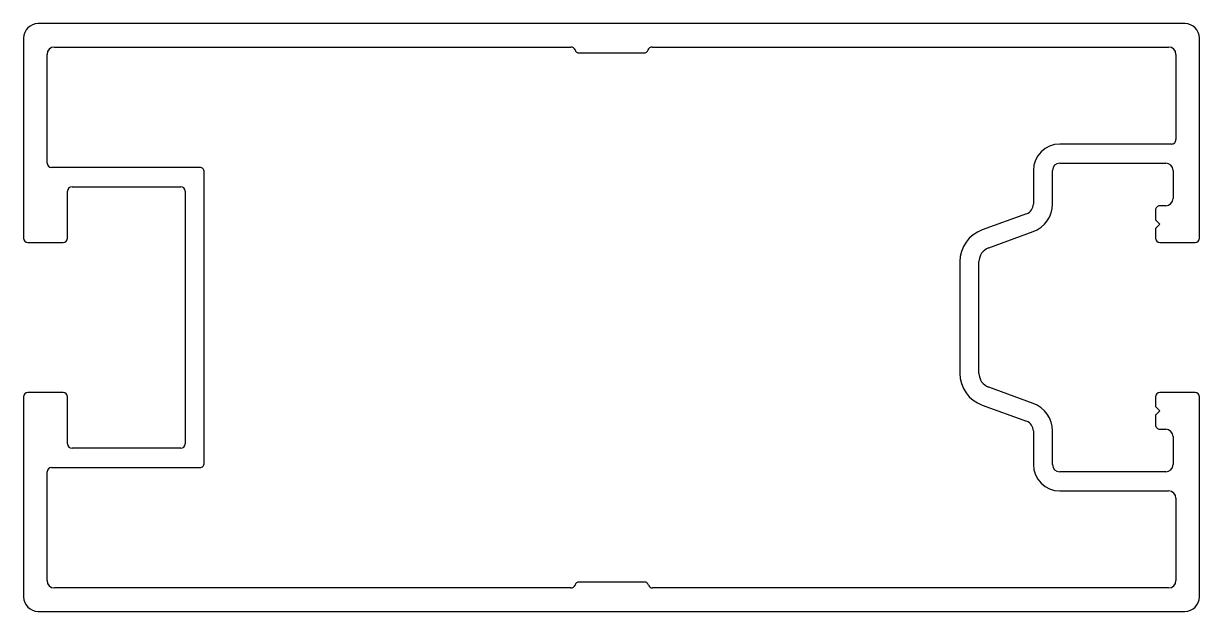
# Model space of a CAD drawing. Extents: x 2080.2 to 2160.2, y 1638.9 to 1678.9.
import ezdxf

# ---------------------------------------------------------------- set-up
doc = ezdxf.new("R2010")
doc.units = 0
doc.layers.get('0').update_dxf_attribs({"linetype": 'CONTINUOUS'})

msp = doc.modelspace()

# ---------------------------------------------------------------- linework, layer by layer
for p, q in [((2159.176, 1678.868), (2081.176, 1678.868)), ((2080.176, 1677.868), (2080.176, 1664.268)), ((2160.176, 1664.268), (2160.176, 1677.868)), ((2082.276, 1677.268), (2117.41, 1677.268)), ((2117.976, 1676.868), (2122.376, 1676.868)), ((2122.941, 1677.268), (2158.076, 1677.268)), ((2081.776, 1669.368), (2081.776, 1676.768)), ((2158.576, 1676.768), (2158.576, 1670.968)), ((2158.276, 1670.668), (2150.676, 1670.668)), ((2092.176, 1669.068), (2082.076, 1669.068)), ((2148.876, 1668.868), (2148.876, 1666.588)), ((2150.176, 1666.588), (2150.176, 1668.868)), ((2150.676, 1669.368), (2157.876, 1669.368)), ((2158.376, 1668.868), (2158.376, 1666.968)), ((2092.476, 1648.968), (2092.476, 1668.768)), ((2083.176, 1664.268), (2083.176, 1667.468)), ((2083.476, 1667.768), (2090.876, 1667.768)), ((2091.176, 1667.468), (2091.176, 1650.268)), ((2157.876, 1666.468), (2157.476, 1666.468)), ((2148.415, 1665.93), (2145.389, 1664.829)), ((2157.176, 1666.168), (2157.176, 1665.518)), ((2157.176, 1665.518), (2157.476, 1665.218)), ((2157.476, 1665.218), (2157.176, 1664.918)), ((2157.176, 1664.918), (2157.176, 1664.268)), ((2145.834, 1663.607), (2148.86, 1664.708)), ((2080.476, 1663.968), (2082.876, 1663.968)), ((2157.476, 1663.968), (2159.876, 1663.968)), ((2143.876, 1662.667), (2143.876, 1655.068)), ((2145.176, 1655.068), (2145.176, 1662.667)), ((2082.876, 1653.768), (2080.476, 1653.768)), ((2148.86, 1653.027), (2145.834, 1654.128)), ((2159.876, 1653.768), (2157.476, 1653.768)), ((2080.176, 1653.468), (2080.176, 1639.868)), ((2083.176, 1650.268), (2083.176, 1653.468)), ((2145.389, 1652.907), (2148.415, 1651.805)), ((2157.176, 1653.468), (2157.176, 1652.818)), ((2157.176, 1652.818), (2157.476, 1652.518)), ((2160.176, 1639.868), (2160.176, 1653.468)), ((2157.476, 1652.518), (2157.176, 1652.218)), ((2157.176, 1652.218), (2157.176, 1651.568)), ((2157.476, 1651.268), (2157.876, 1651.268)), ((2148.876, 1651.147), (2148.876, 1648.868)), ((2150.176, 1648.868), (2150.176, 1651.147)), ((2158.376, 1650.768), (2158.376, 1648.868)), ((2090.876, 1649.968), (2083.476, 1649.968)), ((2081.776, 1640.968), (2081.776, 1648.368)), ((2082.076, 1648.668), (2092.176, 1648.668)), ((2157.876, 1648.368), (2150.676, 1648.368)), ((2150.676, 1647.068), (2158.076, 1647.068)), ((2158.576, 1646.568), (2158.576, 1640.968)), ((2122.41, 1640.868), (2117.976, 1640.868)), ((2117.41, 1640.468), (2082.276, 1640.468)), ((2158.076, 1640.468), (2122.976, 1640.468)), ((2081.176, 1638.868), (2159.176, 1638.868))]:
    msp.add_line(p, q)
for centre, radius, start, end in [((2081.176, 1677.868), 1, 90, 180), ((2159.176, 1677.868), 1, 0, 90), ((2082.276, 1676.768), 0.5, 90, 180), ((2117.41, 1676.968), 0.3, 19.47369, 90.00082), ((2117.976, 1677.168), 0.3, 199.46999, 270.00029), ((2122.376, 1677.168), 0.3, 269.99971, 340.53001), ((2122.941, 1676.968), 0.3, 89.99918, 160.52631), ((2158.076, 1676.768), 0.5, 0, 90), ((2150.676, 1668.868), 1.8, 89.9999, 179.99961), ((2158.276, 1670.968), 0.3, 270.00233, 0.0035), ((2082.076, 1669.368), 0.3, 180.00233, 269.99913), ((2092.176, 1668.768), 0.3, 359.9965, 90.00058), ((2150.676, 1668.868), 0.5, 90, 180), ((2157.876, 1668.868), 0.5, 360, 90), ((2083.476, 1667.468), 0.3, 89.99942, 179.99767), ((2090.876, 1667.468), 0.3, 0.00233, 90.00058), ((2148.176, 1666.588), 0.7, 289.99994, 0.00175), ((2148.176, 1666.588), 2, 289.99988, 0.00022), ((2157.476, 1666.168), 0.3, 89.99942, 180.0035), ((2157.876, 1666.968), 0.5, 270, 0), ((2146.176, 1662.667), 2.3, 110.00006, 179.99983), ((2080.476, 1664.268), 0.3, 180.00233, 270.00058), ((2082.876, 1664.268), 0.3, 269.99942, 359.99767), ((2157.476, 1664.268), 0.3, 180.00233, 270.00058), ((2159.876, 1664.268), 0.3, 269.99942, 359.99767), ((2146.176, 1662.667), 1, 109.99941, 179.99832), ((2146.176, 1655.068), 2.3, 180.00017, 249.99994), ((2146.176, 1655.068), 1, 180.00168, 250.00059), ((2080.476, 1653.468), 0.3, 89.99942, 179.99767), ((2082.876, 1653.468), 0.3, 0.00233, 90.00058), ((2157.476, 1653.468), 0.3, 89.99942, 179.99767), ((2159.876, 1653.468), 0.3, 0.00233, 90.00058), ((2148.176, 1651.147), 2, 359.99978, 70.00012), ((2148.176, 1651.147), 0.7, 359.99825, 70.00006), ((2157.476, 1651.568), 0.3, 179.9965, 270.00058), ((2157.876, 1650.768), 0.5, 0, 90), ((2083.476, 1650.268), 0.3, 180.00233, 270.00058), ((2090.876, 1650.268), 0.3, 269.99942, 359.99767), ((2092.176, 1648.968), 0.3, 269.99942, 0.0035), ((2150.676, 1648.868), 1.8, 180.00039, 270.0001), ((2150.676, 1648.868), 0.5, 180, 270), ((2157.876, 1648.868), 0.5, 270, 0), ((2082.076, 1648.368), 0.3, 90.00087, 179.99767), ((2158.076, 1646.568), 0.5, 0, 90), ((2082.276, 1640.968), 0.5, 180, 270), ((2117.976, 1640.568), 0.3, 89.99918, 160.52631), ((2122.41, 1640.568), 0.3, 19.47369, 90.00082), ((2158.076, 1640.968), 0.5, 270, 0), ((2117.41, 1640.768), 0.3, 269.99971, 340.53001), ((2122.976, 1640.768), 0.3, 199.46999, 270.00029), ((2081.176, 1639.868), 1, 180, 270), ((2159.176, 1639.868), 1, 270, 360)]:
    msp.add_arc(centre, radius, start, end)

doc.saveas('drawing.dxf')
